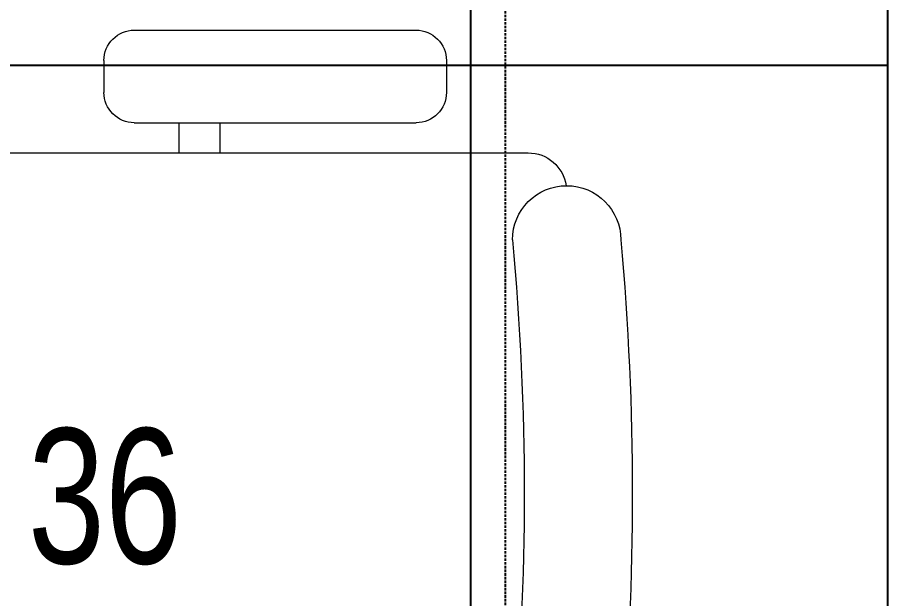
# Model space of a CAD drawing. Extents: x -12260 to 57327, y -29287 to 19916.
# Drawn here: x 37912 to 38476, y -11376 to -10999 of the extents above; entities that cross this region are included whole.
import ezdxf

# ---------------------------------------------------------------- set-up
doc = ezdxf.new("R2010")
doc.units = 0
doc.header["$LTSCALE"] = 0.25
doc.linetypes.add('DASHDOT', pattern=[25.4, 12.7, -6.35, 0, -6.35])
doc.linetypes.add('HIDDEN', pattern=[9.524999999999999, 6.35, -3.175])
for name, color, linetype, lineweight in [('01-First Floor-FUR$0$72_EGR_EQP_TAG', 142, 'Continuous', 5), ('01-First Floor-FUR$0$LOADING', 253, 'Continuous', 5), ('01-First Floor-FUR$0$Walls', 251, 'Continuous', 5), ('E-LITE-CLNG-CNDT', 6, 'DASHDOT', 35), ('E-POWR-FLOR-CNDT', 6, 'HIDDEN', 25)]:
    doc.layers.add(name, color=color, linetype=linetype, lineweight=lineweight)
doc.layers.add('01-First Floor-FUR$0$FALSE CEILING', color=251, linetype='Continuous')
doc.styles.add('01-First Floor-FUR$0$X3G_ENTITY_257CFD', font='swisscl.ttf', dxfattribs={"height": 200})

# ---------------------------------------------------------------- blocks, each defined once
blk = doc.blocks.new('01-First Floor-FUR$0$GF21018-P')
at = {"color": 0}
for p, q in [((-0.2206958158158443, 0.4756307261486727), (-0.2206958158158443, 0.0674977280054634)), ((-0.2805980196294406, 0.3422072443699342), (-0.2598282612620899, 0.3422072443699342)), ((-0.3002131404457629, 0.322592123553612), (-0.3002131404457629, 0.1400010304266672)), ((-0.2402131404457641, 0.322592123553612), (-0.2402131404457641, 0.1400010304266708)), ((-0.2402131404457641, 0.2937232591883401), (-0.2206958158158443, 0.2937232591883365)), ((-0.2402131404457641, 0.2670847420663591), (-0.2206958158158443, 0.2670847420663591)), ((-0.2805980196294406, 0.1203859096103415), (-0.2598282612620899, 0.120385909610345))]:
    blk.add_line(p, q, dxfattribs=at)
for centre, radius, start, end in [((-0.2805980196294406, 0.322592123553612), 0.0196151208163253, 90, 180.0000000000001), ((-0.2598282612620899, 0.322592123553612), 0.0196151208163253, 359.9999999999999, 90), ((-0.2805980196294406, 0.1400010304266672), 0.0196151208163253, 180.0000000000001, 270.0000000000004), ((-0.2598282612620899, 0.1400010304266708), 0.0196151208163253, 270.0000000000006, 359.9999999999999), ((-0.1642902328567111, 0.0424977280054613), 0.0351139560901341, 90.00000000000004, 270), ((-4.0174444003e-06, 1.846735474002139), 1.776735474005004, 264.6945553321505, 275.3052680112835), ((-0.1956958158158457, 0.0674977280054634), 0.025, 179.9999999999999, 261.4720758531367), ((-3.2405935642e-06, 1.831363171438854), 1.831363171441721, 264.8532206013883, 275.1469821681523)]:
    blk.add_arc(centre, radius, start, end, dxfattribs=at)
blk = doc.blocks.new('01-First Floor-FUR')
at = {"layer": '01-First Floor-FUR$0$FALSE CEILING', "linetype": 'Continuous'}
for p, q in [((38205.99999999985, -12829.99999999993), (38205.99999999985, -8829.99999999982)), ((34975.99999988085, -11029.99999999752), (38475.99999988318, -11029.99999999993))]:
    blk.add_line(p, q, dxfattribs=at)
at = {"layer": '01-First Floor-FUR$0$FALSE CEILING'}
blk.add_lwpolyline([(34975.99999988085, -12829.99999999752), (34975.99999988085, -10709.99999999741), (34975.99999987645, -10709.99999999981), (34975.99999988344, -8829.999999999898), (38475.99999988344, -8829.99999999981), (38475.99999988297, -12829.99999999993), (34975.99999988085, -12829.99999999752)], dxfattribs=at)
at = {"layer": '01-First Floor-FUR$0$Walls'}
blk.add_line((38475.99999988294, -8829.999999999825), (38475.99999988294, -12829.99999999994), dxfattribs=at)
at = {"layer": '01-First Floor-FUR$0$LOADING', "extrusion": (7.774263848676233e-06, 2.240207019314477e-05, 0.9999999997188542), "xscale": -1000, "yscale": 1000, "zscale": 1000, "rotation": 90.00141075505213}
blk.add_blockref('01-First Floor-FUR$0$GF21018-P', (38310.61389380628, -11307.58665862261, -0.06745073876234682), dxfattribs=at)
at = {"layer": '01-First Floor-FUR$0$72_EGR_EQP_TAG', "insert": (37969.03563908115, -11265.53164007785, -0.1044569282662681), "char_height": 87.47307164393662, "attachment_point": 2, "style": '01-First Floor-FUR$0$X3G_ENTITY_257CFD'}
blk.add_mtext('36', dxfattribs=at)

msp = doc.modelspace()

# ---------------------------------------------------------------- linework, layer by layer
at = {"layer": 'E-POWR-FLOR-CNDT'}
msp.add_lwpolyline([(36062.24269144543, -12706.25631330303), (36185.98637816485, -12582.51262660716), (38128.51262651428, -12582.51262660716, 0.4142135623730951), (38228.51262651428, -12482.51262660716), (38228.51262651428, -9846.786661006954), (38352.25631319841, -9723.042974275788)], format="xyb", dxfattribs=at)

# ---------------------------------------------------------------- block references
at = {"layer": 'E-LITE-CLNG-CNDT'}
msp.add_blockref('01-First Floor-FUR', (0, 0), dxfattribs=at)

doc.saveas('drawing.dxf')
